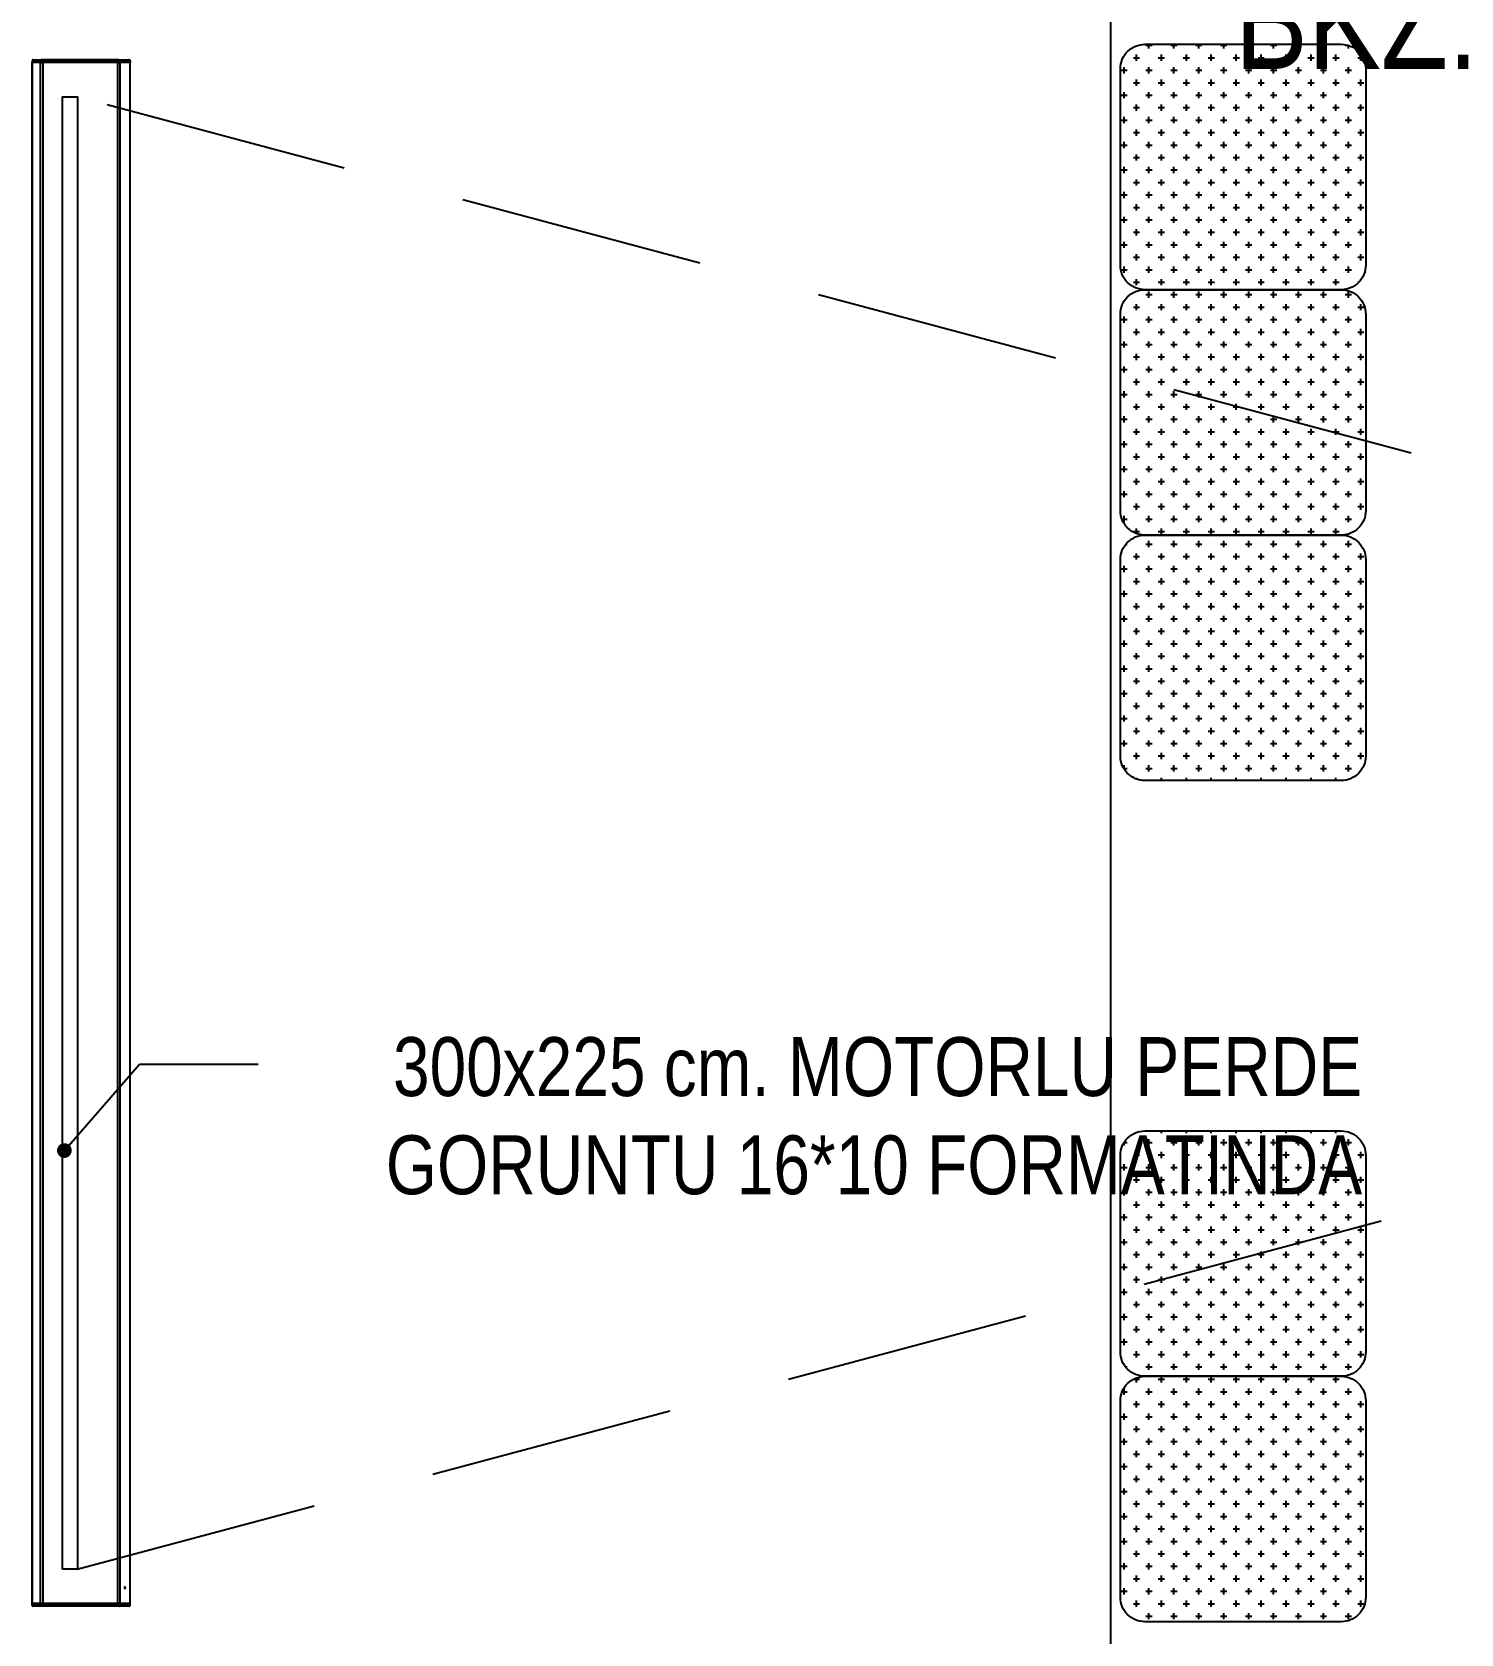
# Model space of a CAD drawing. Extents: x 58467 to 79089, y -33726 to -17391.
# Drawn here: x 70055.6 to 70346.8, y -20556.9 to -20230.6 of the extents above; entities that cross this region are included whole.
import ezdxf

# ---------------------------------------------------------------- set-up
doc = ezdxf.new("R2010")
doc.units = 0
doc.header["$LTSCALE"] = 100
doc.linetypes.add('DASHED', pattern=[0.75, 0.5, -0.25])
for name, color, linetype in [('BA_clad-fabric', 32, 'Continuous'), ('BA_clad-wood', 30, 'Continuous'), ('BA_hatch_fon', 252, 'Continuous'), ('BA_text_material', 12, 'Continuous'), ('PROSISTEM', 7, 'Continuous'), ('PROSISTEM Güney TÜRKOĞLU', 7, 'Continuous')]:
    doc.layers.add(name, color=color, linetype=linetype)
doc.styles.add('dim', font='simplex.shx', dxfattribs={"width": 0.7})
doc.styles.add('text2', font='arial.ttf', dxfattribs={"width": 0.8})
doc.dimstyles.new('1_100', dxfattribs={"dimtxt": 8, "dimasz": 3, "dimexe": 6, "dimexo": 0, "dimgap": 2, "dimtad": 0, "dimdec": 1, "dimzin": 11, "dimtxsty": 'dim', "dimblk": 'DOT', "dimcen": 0, "dimdle": 1.25, "dimclrt": 256, "dimadec": 0, "dimazin": 0, "dimtfac": 1.25, "dimtdec": 1, "dimtix": 1, "dimtofl": 0, "dimtmove": 1, "dimatfit": 3, "dimldrblk": 'DOT', "dimfxl": 20, "dimfxlon": 1, "dimtolj": 1, "dimtzin": 0, "dimarcsym": 0})

# ---------------------------------------------------------------- blocks, each defined once
blk = doc.blocks.new('_Dot')
at = {"color": 0, "linetype": 'ByBlock', "lineweight": -2}
blk.add_line((-0.5, 0), (-1, 0), dxfattribs=at)
at = {"color": 0, "linetype": 'ByBlock', "const_width": 0.5}
blk.add_lwpolyline([(-0.25, 0, 1), (0.25, 0, 1)], format="xyb", close=True, dxfattribs=at)
blk = doc.blocks.new('Vİ.')
at = {"layer": 'BA_hatch_fon'}
h = blk.add_hatch(dxfattribs=at)
h.set_pattern_fill('CROSS', color=252, scale=0.4)
h.set_pattern_definition([(9e-15, (-43552.627, 39113.8302), (2.54, 2.54), [1.27, -3.81]), (90, (-43551.992, 39113.1952), (-2.54, 2.54), [1.27, -3.81])])
edge = h.paths.add_edge_path()
edge.add_line((-45, 25), (-5, 25))
edge.add_arc((-5, 20), 5, 0, 90, ccw=False)
edge.add_line((0, 20), (0, -20))
edge.add_arc((-5, -20), 5, -90, 0, ccw=False)
edge.add_line((-5, -25), (-45, -25))
edge.add_arc((-45, -20), 5, 180, 270, ccw=False)
edge.add_line((-50, -20), (-50, 20))
edge.add_arc((-45, 20), 5, 90, 180, ccw=False)
at = {"layer": 'BA_clad-fabric'}
blk.add_lwpolyline([(-45, 25), (-5, 25, -0.414214), (0, 20), (0, -20, -0.414214), (-5, -25), (-45, -25, -0.414214), (-50, -20), (-50, 20, -0.414214)], format="xyb", close=True, dxfattribs=at)
blk = doc.blocks.new('A$C23C633A2')
at = {"layer": 'PROSISTEM', "color": 30, "linetype": 'Continuous'}
for p, q in [((0, 29.94), (0, 49.48)), ((0, 49.47), (0, 49.48)), ((0.16, 49.66), (0.5, 49.68)), ((0.16, 49.62), (0.5, 49.65)), ((0.16, 49.62), (0.16, 47.97)), ((0.5, 49.68), (0.5, 49.68)), ((0.5, 49.66), (0.5, 49.68)), ((0.5, 49.68), (314.5, 49.68)), ((0.5, 49.68), (0.5, 49.68)), ((0.5, 47.99), (0.5, 49.66)), ((314.5, 49.66), (0.5, 49.66)), ((314.5, 49.66), (0.5, 49.66)), ((0.5, 49.65), (0.5, 49.65)), ((314.84, 49.66), (314.5, 49.68)), ((314.5, 49.68), (314.5, 49.68)), ((314.5, 49.68), (314.5, 49.68)), ((314.5, 49.66), (314.5, 49.68)), ((314.5, 47.99), (314.5, 49.66)), ((314.84, 49.62), (314.5, 49.65)), ((314.5, 49.65), (314.5, 49.65)), ((314.84, 49.62), (314.84, 47.97)), ((315, 49.48), (315, 47.82)), ((315, 49.47), (315, 49.48)), ((0, 47.44), (0.16, 47.44)), ((0.16, 47.97), (0.5, 47.99)), ((0.16, 47.44), (0.5, 47.45)), ((0.16, 47.44), (0.16, 32.31)), ((0.5, 47.45), (0.5, 47.99)), ((314.5, 47.99), (0.5, 47.99)), ((0.5, 29.68), (0.5, 47.92)), ((314.5, 47.45), (0.5, 47.45)), ((314.84, 47.97), (314.5, 47.99)), ((314.5, 47.99), (314.5, 47.45)), ((314.5, 29.68), (314.5, 47.89)), ((314.84, 47.44), (314.5, 47.45)), ((315, 47.44), (314.84, 47.44)), ((314.84, 47.44), (314.84, 32.31)), ((315, 31.98), (315, 47.82)), ((0, 32.31), (0.16, 32.31)), ((0.16, 32.31), (0.5, 32.29)), ((0.16, 31.77), (0.16, 29.75)), ((0.16, 31.77), (0.5, 31.76)), ((0.16, 29.75), (0.5, 29.72)), ((0.16, 29.71), (0.5, 29.68)), ((0.5, 31.76), (0.5, 32.29)), ((314.5, 32.29), (0.5, 32.29)), ((314.5, 31.76), (0.5, 31.76)), ((0.5, 29.68), (314.5, 29.68)), ((314.84, 32.31), (314.5, 32.29)), ((314.5, 32.29), (314.5, 31.76)), ((314.84, 31.77), (314.5, 31.76)), ((314.84, 29.75), (314.5, 29.72)), ((314.84, 29.71), (314.5, 29.68)), ((315, 32.31), (314.84, 32.31)), ((314.84, 31.77), (314.84, 29.75)), ((315, 31.98), (315, 29.94))]:
    blk.add_line(p, q, dxfattribs=at)
for points in [[(0, 49.48), (0, 49.5), (0.01, 49.52), (0.03, 49.55), (0.05, 49.57), (0.07, 49.59), (0.1, 49.61), (0.13, 49.62), (0.16, 49.62)], [(0.16, 49.66), (0.16, 49.65), (0.16, 49.65), (0.16, 49.64), (0.16, 49.62)], [(314.84, 49.66), (314.84, 49.65), (314.84, 49.65), (314.84, 49.64), (314.84, 49.62)], [(315, 49.48), (315, 49.5), (314.99, 49.52), (314.97, 49.55), (314.95, 49.57), (314.93, 49.59), (314.9, 49.61), (314.87, 49.62), (314.84, 49.62)], [(0, 47.82), (0, 47.84), (0.01, 47.87), (0.03, 47.9), (0.05, 47.92), (0.07, 47.94), (0.1, 47.96), (0.13, 47.97), (0.16, 47.97)], [(0, 47.6), (0.01, 47.62), (0.01, 47.65), (0.01, 47.68), (0.01, 47.7), (0.01, 47.72), (0, 47.74), (0, 47.75), (0, 47.76), (0, 47.77)], [(0, 47.52), (0, 47.54), (0, 47.56), (0, 47.58), (0, 47.6)], [(0.16, 47.97), (0.16, 47.93), (0.16, 47.87), (0.16, 47.81), (0.16, 47.75), (0.16, 47.67), (0.16, 47.6), (0.16, 47.52), (0.16, 47.44)], [(314.84, 47.97), (314.84, 47.93), (314.84, 47.87), (314.84, 47.81), (314.84, 47.75), (314.84, 47.67), (314.84, 47.6), (314.84, 47.52), (314.84, 47.44)], [(315, 47.82), (315, 47.84), (314.99, 47.87), (314.97, 47.9), (314.95, 47.92), (314.93, 47.94), (314.9, 47.96), (314.87, 47.97), (314.84, 47.97)], [(315, 47.6), (314.99, 47.62), (314.99, 47.65), (314.99, 47.68), (314.99, 47.7), (314.99, 47.72), (315, 47.74), (315, 47.75), (315, 47.76), (315, 47.77)], [(315, 47.52), (315, 47.54), (315, 47.56), (315, 47.58), (315, 47.6)], [(0, 32.15), (0, 32.17), (0, 32.19), (0, 32.21), (0, 32.22)], [(0, 31.98), (0, 31.98), (0, 31.99), (0, 32), (0.01, 32.02), (0.01, 32.04), (0.01, 32.07), (0.01, 32.09), (0.01, 32.12), (0, 32.15)], [(0, 31.93), (0, 31.9), (0.01, 31.87), (0.03, 31.85), (0.05, 31.82), (0.07, 31.8), (0.1, 31.79), (0.13, 31.78), (0.16, 31.77)], [(0, 29.9), (0, 29.91), (0, 29.92), (0, 29.93), (0, 29.94)], [(0, 29.9), (0, 29.89), (0, 29.89)], [(0, 29.9), (0, 29.87), (0.01, 29.84), (0.03, 29.82), (0.05, 29.8), (0.07, 29.78), (0.1, 29.76), (0.13, 29.75), (0.16, 29.75)], [(0.16, 32.31), (0.16, 32.23), (0.16, 32.15), (0.16, 32.07), (0.16, 32), (0.16, 31.93), (0.16, 31.87), (0.16, 31.82), (0.16, 31.77)], [(0.16, 29.75), (0.16, 29.73), (0.16, 29.72), (0.16, 29.72), (0.16, 29.71)], [(3.6, 30.8), (3.58, 30.78), (3.56, 30.74)], [(3.56, 30.74), (3.58, 30.71), (3.62, 30.68), (3.68, 30.66), (3.75, 30.65), (3.82, 30.66), (3.88, 30.68), (3.92, 30.71), (3.94, 30.74)], [(3.75, 30.84), (3.68, 30.83), (3.62, 30.81), (3.6, 30.8)], [(3.6, 30.8), (3.62, 30.79), (3.68, 30.77), (3.75, 30.76)], [(3.9, 30.8), (3.88, 30.81), (3.82, 30.83), (3.75, 30.84)], [(3.75, 30.76), (3.82, 30.77), (3.88, 30.79), (3.9, 30.8)], [(3.94, 30.74), (3.92, 30.78), (3.9, 30.8)], [(314.84, 32.31), (314.84, 32.23), (314.84, 32.15), (314.84, 32.07), (314.84, 32), (314.84, 31.93), (314.84, 31.87), (314.84, 31.82), (314.84, 31.77)], [(315, 31.93), (315, 31.9), (314.99, 31.87), (314.97, 31.85), (314.95, 31.82), (314.93, 31.8), (314.9, 31.79), (314.87, 31.78), (314.84, 31.77)], [(315, 29.9), (315, 29.87), (314.99, 29.84), (314.97, 29.82), (314.95, 29.8), (314.93, 29.78), (314.9, 29.76), (314.87, 29.75), (314.84, 29.75)], [(314.84, 29.75), (314.84, 29.73), (314.84, 29.72), (314.84, 29.72), (314.84, 29.71)], [(315, 31.98), (315, 31.98), (315, 31.99), (315, 32), (314.99, 32.02), (314.99, 32.04), (314.99, 32.07), (314.99, 32.09), (314.99, 32.12), (315, 32.15)], [(315, 32.15), (315, 32.17), (315, 32.19), (315, 32.21), (315, 32.22)], [(315, 29.9), (315, 29.91), (315, 29.92), (315, 29.93), (315, 29.94)], [(315, 29.9), (315, 29.89), (315, 29.89)]]:
    blk.add_lwpolyline(points, dxfattribs=at)
at = {"layer": 'PROSISTEM', "color": 30}
blk.add_lwpolyline([(7.5, 43.44), (307.5, 43.44), (307.5, 40.44), (7.5, 40.44), (7.5, 43.44)], dxfattribs=at)
at = {"layer": 'PROSISTEM', "color": 30, "linetype": 'Continuous'}
for centre, start, end in [((0.18, 49.48), 95, 180), ((314.82, 49.48), 0, 85), ((0.18, 29.89), 182.198, 265), ((314.82, 29.89), 275, 357.802)]:
    blk.add_arc(centre, 0.18, start, end, dxfattribs=at)
blk = doc.blocks.new('FRN35_A_R')
at = {"layer": 'BA_clad-wood'}
blk.add_line((90556.82, -2316.46), (91118.19, -2316.46), dxfattribs=at)
blk.add_lwpolyline([(90556.82, -2316.46), (91118.19, -2316.46), (91118.19, -1818.97)], dxfattribs=at)
at = {"layer": 'PROSISTEM Güney TÜRKOĞLU', "color": 30, "linetype": 'DASHED'}
blk.add_lwpolyline([(90962.5, -2527.01), (90812.5, -1965.4), (90662.5, -2526.98)], dxfattribs=at)
at = {"layer": 'BA_clad-fabric', "rotation": 90}
for p in [(90676.81, -2264.46), (90726.81, -2264.46), (90776.81, -2264.46), (90898.19, -2264.46), (90948.19, -2264.46)]:
    blk.add_blockref('Vİ.', p, dxfattribs=at)
at = {"layer": 'PROSISTEM', "rotation": 180}
blk.add_blockref('A$C23C633A2', (90970, -2486.54), dxfattribs=at)

msp = doc.modelspace()

# ---------------------------------------------------------------- block references
at = {"rotation": 270}
msp.add_blockref('FRN35_A_R', (72591.83, 70418.75), dxfattribs=at)

# ---------------------------------------------------------------- texts
at = {"layer": 'BA_text_material', "style": 'text2', "width": 0.8}
msp.add_text('BKZ:PEYZAJ ŞARTNAME', height=20, dxfattribs=at).set_placement((70300.65, -20238.09))
at = {"layer": 'BA_text_material', "insert": (70326.63, -20435.34, 0.22), "char_height": 12, "width": 223.5239, "attachment_point": 3, "style": 'text2'}
msp.add_mtext('300x225 cm. MOTORLU PERDE\\PGORUNTU 16*10 FORMATINDA', dxfattribs=at)

# ---------------------------------------------------------------- leaders
at = {"layer": 'BA_text_material', "color": 9}
msp.add_leader([(70062.2, -20458.44, 0), (70077.5, -20440.86, 0), (70101.66, -20440.86, 0)], dimstyle='1_100', override={"dimasz": 3, "dimgap": 2, "dimtad": 0, "dimldrblk": 'Dot'}, dxfattribs=at)

doc.saveas('drawing.dxf')
